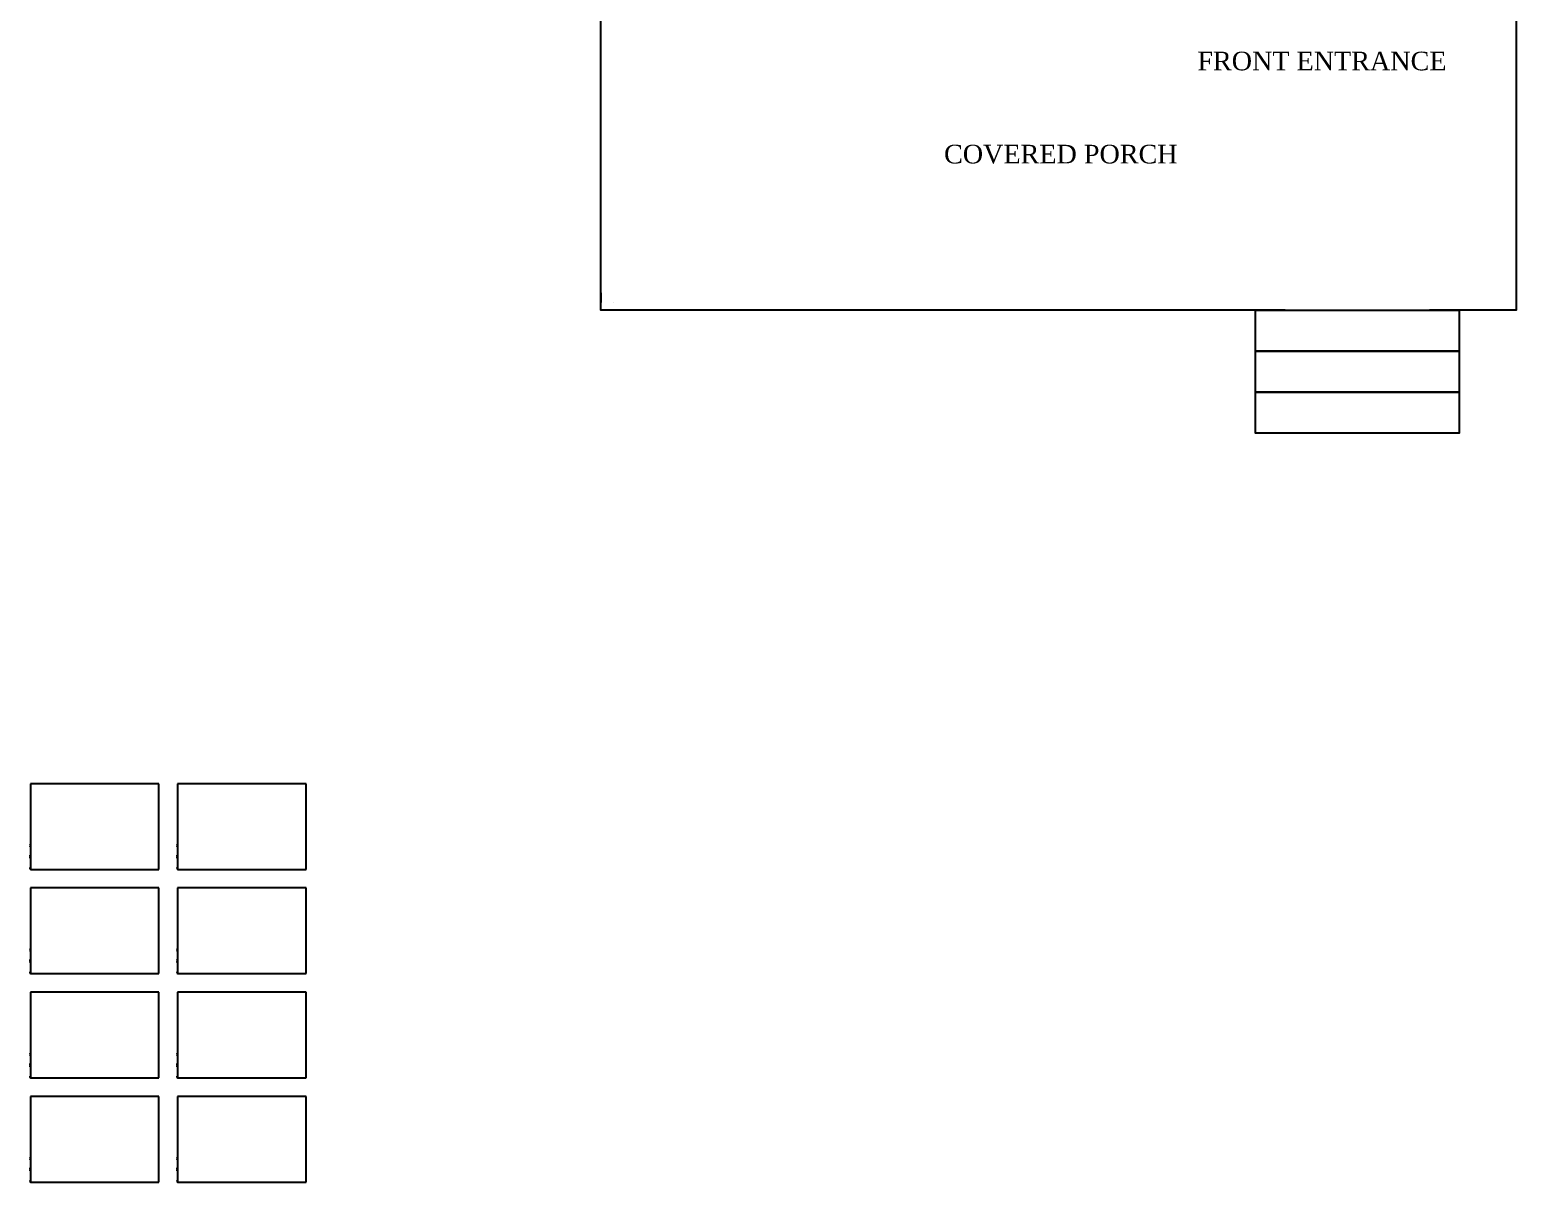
# Model space of a CAD drawing. Header units: inches. Extents: x 0 to 1578, y -28 to 824.
# Drawn here: x -0.2 to 399, y -28 to 281.4 of the extents above; entities that cross this region are included whole.
import ezdxf

# ---------------------------------------------------------------- set-up
doc = ezdxf.new("R2010")
doc.units = ezdxf.units.IN
doc.header["$MEASUREMENT"] = 0
doc.layers.get('0').update_dxf_attribs({"color": 250})
doc.layers.add('A-DECK-LITE', color=250, linetype='Continuous')
doc.layers.add('A-ROOM-NAME', color=250, linetype='Continuous')
doc.styles.add('Roman', font='romans')
doc.styles.get("Standard").update_dxf_attribs({"font": 'Times New Roman.ttf'})

msp = doc.modelspace()

# ---------------------------------------------------------------- linework, layer by layer
for p, q in [((34.5, 79), (0, 79)), ((0, 79), (0, 56)), ((34.5, 56), (34.5, 79)), ((74, 79), (39.5, 79)), ((39.5, 79), (39.5, 56)), ((74, 56), (74, 79)), ((0, 56), (34.5, 56)), ((39.5, 56), (74, 56)), ((34.5, 51), (0, 51)), ((0, 51), (0, 28)), ((34.5, 28), (34.5, 51)), ((74, 51), (39.5, 51)), ((39.5, 51), (39.5, 28)), ((74, 28), (74, 51)), ((0, 28), (34.5, 28)), ((39.5, 28), (74, 28)), ((34.5, 23), (0, 23)), ((0, 23), (0, 0)), ((34.5, 0), (34.5, 23)), ((74, 23), (39.5, 23)), ((39.5, 23), (39.5, 0)), ((74, 0), (74, 23)), ((0, 0), (34.5, 0)), ((39.5, 0), (74, 0)), ((34.5, -5), (0, -5)), ((0, -5), (0, -28)), ((34.5, -28), (34.5, -5)), ((74, -5), (39.5, -5)), ((39.5, -5), (39.5, -28)), ((74, -28), (74, -5)), ((0, -28), (34.5, -28)), ((39.5, -28), (74, -28))]:
    msp.add_line(p, q)
at = {"layer": 'A-DECK-LITE', "lineweight": 25}
for p, q in [((153.16, 206.1), (153.16, 287.23)), ((399.04, 287.23), (399.04, 206.1)), ((153.16, 208.13), (153.16, 210.81)), ((153.16, 210.81), (153.16, 210.81)), ((153.16, 210.81), (153.16, 208.13)), ((153.16, 208.13), (153.16, 210.81)), ((153.16, 210.81), (153.16, 210.81)), ((153.16, 210.81), (153.16, 208.13)), ((153.16, 208.13), (153.16, 208.13)), ((153.16, 208.13), (153.16, 208.13)), ((156.66, 208.13), (156.66, 208.13))]:
    msp.add_line(p, q, dxfattribs=at)
for points in [[(336.97, 206.1), (153.16, 206.1), (153.16, 287.23)], [(328.97, 206.1), (153.16, 206.1), (153.16, 287.23), (192.14, 287.23)], [(399.04, 287.23), (399.04, 206.1), (375.73, 206.1)]]:
    msp.add_lwpolyline(points, dxfattribs=at)
for points in [[(328.97, 206.1), (383.73, 206.1), (383.73, 195.1), (328.97, 195.1)], [(328.97, 195.1), (383.73, 195.1), (383.73, 184.1), (328.97, 184.1)], [(328.97, 184.1), (383.73, 184.1), (383.73, 173.1), (328.97, 173.1)]]:
    msp.add_lwpolyline(points, close=True, dxfattribs=at)

# ---------------------------------------------------------------- texts
at = {"color": 0, "style": 'Roman', "flags": 8}
for tag, p in [('FNAME', (-0.05, 62)), ('FNAME', (39.45, 62)), ('REVDATE', (-0.05, 59)), ('USER', (-0.05, 56)), ('REVDATE', (39.45, 59)), ('USER', (39.45, 56)), ('FNAME', (-0.05, 34)), ('FNAME', (39.45, 34)), ('REVDATE', (-0.05, 31)), ('USER', (-0.05, 28)), ('REVDATE', (39.45, 31)), ('USER', (39.45, 28)), ('FNAME', (-0.05, 6)), ('FNAME', (39.45, 6)), ('REVDATE', (-0.05, 3)), ('USER', (-0.05, 0)), ('REVDATE', (39.45, 3)), ('USER', (39.45, 0)), ('FNAME', (-0.05, -22)), ('FNAME', (39.45, -22)), ('REVDATE', (-0.05, -25)), ('USER', (-0.05, -28)), ('REVDATE', (39.45, -25)), ('USER', (39.45, -28))]:
    msp.add_attdef(tag, p, '', height=0.15, rotation=90, dxfattribs=at)
at = {"layer": 'A-ROOM-NAME'}
for s, p in [('FRONT ENTRANCE', (313.39, 270.5)), ('COVERED PORCH', (245.36, 245.51))]:
    msp.add_text(s, height=5, dxfattribs=at).set_placement(p)

doc.saveas('drawing.dxf')
